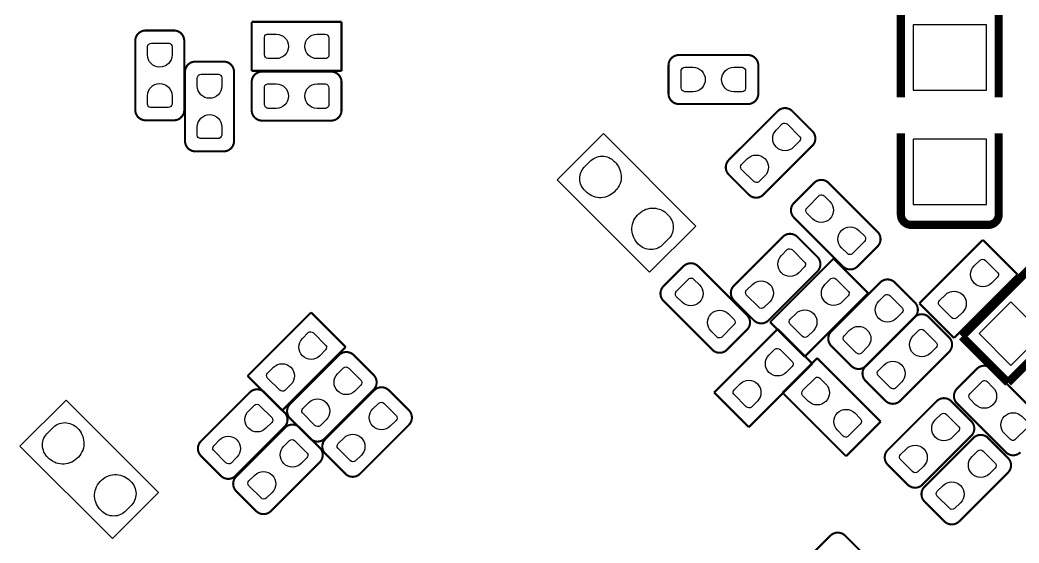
# Model space of a CAD drawing. Extents: x -10 to 106, y -8 to 52.
# Drawn here: x 41.42 to 53.65, y 34.71 to 41.12 of the extents above; entities that cross this region are included whole.
import ezdxf

# ---------------------------------------------------------------- set-up
doc = ezdxf.new("R2010")
doc.units = 0
doc.layers.add('PG_ASSEMBLY_BOTTOM', color=12, linetype='CONTINUOUS')
doc.layers.add('PIN_BOTTOM', color=240, linetype='CONTINUOUS')

msp = doc.modelspace()

# ---------------------------------------------------------------- linework, layer by layer
at = {"layer": 'PG_ASSEMBLY_BOTTOM'}
for points, const_width in [([(52.207211, 41.175889), (52.207211, 40.166493)], 0.1), ([(53.405989, 41.175889), (53.405989, 40.166493)], 0.1), ([(43.302301, 40.986862), (42.956099, 40.986862)], 0.0254), ([(45.35551, 41.092399), (44.25569, 41.092399)], 0.0254), ([(44.25569, 41.092399), (44.25569, 40.492401)], 0.0254), ([(45.35551, 40.492401), (45.35551, 41.092399)], 0.0254), ([(42.829099, 40.859862), (42.829099, 40.013763)], 0.0254), ([(43.429301, 40.013763), (43.429301, 40.859862)], 0.0254), ([(50.334062, 40.686101), (49.487963, 40.686101)], 0.0254), ([(43.911901, 40.605862), (43.565699, 40.605862)], 0.0254), ([(49.360963, 40.559101), (49.360963, 40.212899)], 0.0254), ([(50.461062, 40.212899), (50.461062, 40.559101)], 0.0254), ([(43.438699, 40.478862), (43.438699, 39.632763)], 0.0254), ([(44.038901, 39.632763), (44.038901, 40.478862)], 0.0254), ([(44.25569, 40.492401), (45.35551, 40.492401)], 0.0254), ([(45.228637, 40.482901), (44.382538, 40.482901)], 0.0254), ([(44.255538, 40.355901), (44.255538, 40.009699)], 0.0254), ([(45.355637, 40.009699), (45.355637, 40.355901)], 0.0254), ([(49.487963, 40.085899), (50.334062, 40.085899)], 0.0254), ([(42.956099, 39.886763), (43.302301, 39.886763)], 0.0254), ([(44.382538, 39.882699), (45.228637, 39.882699)], 0.0254), ([(50.69807, 39.998904), (50.099773, 39.400632)], 0.0254), ([(51.122478, 39.754124), (50.877673, 39.998904)], 0.0254), ([(52.207211, 38.732511), (52.207211, 39.725092)], 0.1), ([(53.405989, 38.732511), (53.405989, 39.725092)], 0.1), ([(50.524181, 38.976224), (51.122478, 39.574495)], 0.0254), ([(43.565699, 39.505763), (43.911901, 39.505763)], 0.0254), ([(50.099773, 39.221029), (50.344578, 38.976224)], 0.0254), ([(51.143052, 39.119353), (50.898247, 38.874548)], 0.0254), ([(51.920927, 38.521056), (51.322656, 39.119353)], 0.0254), ([(50.898247, 38.694944), (51.496519, 38.096647)], 0.0254), ([(52.334211, 38.605511), (53.278989, 38.605511)], 0.1), ([(54.226892, 38.511175), (52.954225, 37.238508)], 0.1), ([(50.759944, 38.458927), (50.161647, 37.860656)], 0.0254), ([(51.184353, 38.214148), (50.939548, 38.458927)], 0.0254), ([(53.211908, 38.421589), (52.434211, 37.643892)], 0.0254), ([(53.636189, 37.997308), (53.211908, 38.421589)], 0.0254), ([(51.676148, 38.096647), (51.920927, 38.341452)], 0.0254), ([(51.383108, 38.192989), (50.605411, 37.415292)], 0.0254), ([(51.807389, 37.768708), (51.383108, 38.192989)], 0.0254), ([(49.544376, 38.098781), (49.299597, 37.853976)], 0.0254), ([(50.322277, 37.500484), (49.724005, 38.098781)], 0.0254), ([(50.586056, 37.436247), (51.184353, 38.034519)], 0.0254), ([(52.858492, 37.219611), (53.636189, 37.997308)], 0.0254), ([(53.519908, 36.672825), (54.792575, 37.945492)], 0.1), ([(51.953744, 37.900127), (51.355447, 37.301856)], 0.0254), ([(52.378153, 37.655348), (52.133348, 37.900127)], 0.0254), ([(50.161647, 37.681052), (50.406452, 37.436247)], 0.0254), ([(51.029692, 36.991011), (51.807389, 37.768708)], 0.0254), ([(49.299597, 37.674372), (49.897868, 37.076075)], 0.0254), ([(52.434211, 37.643892), (52.858492, 37.219611)], 0.0254), ([(44.982308, 37.532589), (44.204611, 36.754892)], 0.0254), ([(45.406589, 37.108308), (44.982308, 37.532589)], 0.0254), ([(52.372666, 37.473509), (51.774369, 36.875237)], 0.0254), ([(51.779856, 36.877447), (52.378153, 37.475719)], 0.0254), ([(52.797075, 37.228729), (52.55227, 37.473509)], 0.0254), ([(50.697308, 37.329389), (49.919611, 36.551692)], 0.0254), ([(50.077472, 37.076075), (50.322277, 37.32088)], 0.0254), ([(50.605411, 37.415292), (51.029692, 36.991011)], 0.0254), ([(51.121589, 36.905108), (50.697308, 37.329389)], 0.0254), ([(53.519908, 36.672825), (52.954225, 37.238508)], 0.1), ([(44.628892, 36.330611), (45.406589, 37.108308)], 0.0254), ([(51.355447, 37.122252), (51.600252, 36.877447)], 0.0254), ([(45.324344, 37.011153), (44.726047, 36.412881)], 0.0254), ([(45.748753, 36.766348), (45.503948, 37.011153)], 0.0254), ([(51.182092, 36.973789), (50.757811, 36.549508)], 0.0254), ([(51.959789, 36.196092), (51.182092, 36.973789)], 0.0254), ([(52.198778, 36.450829), (52.797075, 37.0491)], 0.0254), ([(50.343892, 36.127411), (51.121589, 36.905108)], 0.0254), ([(53.139569, 36.843183), (52.894789, 36.598377)], 0.0254), ([(53.917469, 36.244886), (53.319197, 36.843183)], 0.0254), ([(44.204611, 36.754892), (44.628892, 36.330611)], 0.0254), ([(45.150456, 35.988473), (45.748753, 36.586744)], 0.0254), ([(45.756144, 36.579353), (45.157847, 35.981081)], 0.0254), ([(46.180553, 36.334548), (45.935748, 36.579353)], 0.0254), ([(51.774369, 36.695634), (52.019175, 36.450829)], 0.0254), ([(44.232144, 36.553953), (43.633847, 35.955681)], 0.0254), ([(44.656553, 36.309148), (44.411748, 36.553953)], 0.0254), ([(49.919611, 36.551692), (50.343892, 36.127411)], 0.0254), ([(50.757811, 36.549508), (51.535508, 35.771811)], 0.0254), ([(52.644878, 36.445698), (52.046581, 35.847426)], 0.0254), ([(53.069287, 36.200918), (52.824482, 36.445698)], 0.0254), ([(52.894789, 36.418774), (53.49306, 35.820477)], 0.0254), ([(44.726047, 36.233252), (44.970852, 35.988473)], 0.0254), ([(44.058256, 35.531273), (44.656553, 36.129544)], 0.0254), ([(44.663944, 36.122153), (44.065647, 35.523881)], 0.0254), ([(45.088353, 35.877348), (44.843548, 36.122153)], 0.0254), ([(45.582256, 35.556673), (46.180553, 36.154944)], 0.0254), ([(51.535508, 35.771811), (51.959789, 36.196092)], 0.0254), ([(52.47099, 35.423018), (53.069287, 36.021289)], 0.0254), ([(53.094865, 35.995712), (52.496568, 35.39744)], 0.0254), ([(53.519273, 35.750932), (53.274468, 35.995712)], 0.0254), ([(43.633847, 35.776052), (43.878652, 35.531273)], 0.0254), ([(45.157847, 35.801452), (45.402652, 35.556673)], 0.0254), ([(44.490056, 35.099473), (45.088353, 35.697744)], 0.0254), ([(52.046581, 35.667823), (52.291386, 35.423018)], 0.0254), ([(52.920976, 34.973031), (53.519273, 35.571303)], 0.0254), ([(44.065647, 35.344252), (44.310452, 35.099473)], 0.0254), ([(52.496568, 35.217837), (52.741373, 34.973031)], 0.0254), ([(51.344728, 34.798737), (51.099923, 34.553931)], 0.0254), ([(52.122603, 34.20044), (51.524332, 34.798737)], 0.0254)]:
    msp.add_lwpolyline(points, dxfattribs=dict(at, const_width=const_width))
for points, const_width in [([(42.956099, 40.986862, 0.414175), (42.829099, 40.859862)], 0.0254), ([(43.429301, 40.859862, 0.414253), (43.302301, 40.986862)], 0.0254), ([(49.487963, 40.686101, 0.414135), (49.360963, 40.559101)], 0.0254), ([(50.461062, 40.559101, 0.414175), (50.334062, 40.686101)], 0.0254), ([(43.565699, 40.605862, 0.414175), (43.438699, 40.478862)], 0.0254), ([(44.038901, 40.478862, 0.414253), (43.911901, 40.605862)], 0.0254), ([(44.382538, 40.482901, 0.414135), (44.255538, 40.355901)], 0.0254), ([(45.355637, 40.355901, 0.414175), (45.228637, 40.482901)], 0.0254), ([(49.360963, 40.212899, 0.414214), (49.487963, 40.085899)], 0.0254), ([(50.334062, 40.085899, 0.414253), (50.461062, 40.212899)], 0.0254), ([(42.829099, 40.013763, 0.414135), (42.956099, 39.886763)], 0.0254), ([(43.302301, 39.886763, 0.414214), (43.429301, 40.013763)], 0.0254), ([(44.255538, 40.009699, 0.414214), (44.382538, 39.882699)], 0.0254), ([(45.228637, 39.882699, 0.414253), (45.355637, 40.009699)], 0.0254), ([(50.877673, 39.998904, 0.414232), (50.69807, 39.998904)], 0.0254), ([(51.122478, 39.574495, 0.414173), (51.122478, 39.754124)], 0.0254), ([(43.438699, 39.632763, 0.414135), (43.565699, 39.505763)], 0.0254), ([(43.911901, 39.505763, 0.414214), (44.038901, 39.632763)], 0.0254), ([(50.099773, 39.400632, 0.414228), (50.099773, 39.221029)], 0.0254), ([(51.322656, 39.119353, 0.414228), (51.143052, 39.119353)], 0.0254), ([(50.344578, 38.976224, 0.414169), (50.524181, 38.976224)], 0.0254), ([(50.898247, 38.874548, 0.414169), (50.898247, 38.694944)], 0.0254), ([(52.207211, 38.732511, 0.414448), (52.334211, 38.605511)], 0.1), ([(53.278989, 38.605511, 0.414448), (53.405989, 38.732511)], 0.1), ([(50.939548, 38.458927, 0.414232), (50.759944, 38.458927)], 0.0254), ([(51.920927, 38.341452, 0.414232), (51.920927, 38.521056)], 0.0254), ([(51.184353, 38.034519, 0.414173), (51.184353, 38.214148)], 0.0254), ([(49.724005, 38.098781, 0.414173), (49.544376, 38.098781)], 0.0254), ([(51.496519, 38.096647, 0.414173), (51.676148, 38.096647)], 0.0254), ([(52.133348, 37.900127, 0.414232), (51.953744, 37.900127)], 0.0254), ([(49.299597, 37.853976, 0.414232), (49.299597, 37.674372)], 0.0254), ([(50.161647, 37.860656, 0.414228), (50.161647, 37.681052)], 0.0254), ([(52.378153, 37.475719, 0.414173), (52.378153, 37.655348)], 0.0254), ([(50.322277, 37.32088, 0.414169), (50.322277, 37.500484)], 0.0254), ([(50.406452, 37.436247, 0.414169), (50.586056, 37.436247)], 0.0254), ([(52.55227, 37.473509, 0.414232), (52.372666, 37.473509)], 0.0254), ([(51.355447, 37.301856, 0.414228), (51.355447, 37.122252)], 0.0254), ([(52.797075, 37.0491, 0.414173), (52.797075, 37.228729)], 0.0254), ([(49.897868, 37.076075, 0.414228), (50.077472, 37.076075)], 0.0254), ([(45.503948, 37.011153, 0.414169), (45.324344, 37.011153)], 0.0254), ([(51.600252, 36.877447, 0.414169), (51.779856, 36.877447)], 0.0254), ([(51.774369, 36.875237, 0.414228), (51.774369, 36.695634)], 0.0254), ([(53.319197, 36.843183, 0.414173), (53.139569, 36.843183)], 0.0254), ([(45.748753, 36.586744, 0.414228), (45.748753, 36.766348)], 0.0254), ([(44.411748, 36.553953, 0.414169), (44.232144, 36.553953)], 0.0254), ([(45.935748, 36.579353, 0.414169), (45.756144, 36.579353)], 0.0254), ([(52.894789, 36.598377, 0.414232), (52.894789, 36.418774)], 0.0254), ([(52.824482, 36.445698, 0.414232), (52.644878, 36.445698)], 0.0254), ([(44.726047, 36.412881, 0.414173), (44.726047, 36.233252)], 0.0254), ([(46.180553, 36.154944, 0.414228), (46.180553, 36.334548)], 0.0254), ([(52.019175, 36.450829, 0.414169), (52.198778, 36.450829)], 0.0254), ([(44.656553, 36.129544, 0.414228), (44.656553, 36.309148)], 0.0254), ([(44.843548, 36.122153, 0.414169), (44.663944, 36.122153)], 0.0254), ([(53.069287, 36.021289, 0.414173), (53.069287, 36.200918)], 0.0254), ([(44.970852, 35.988473, 0.414232), (45.150456, 35.988473)], 0.0254), ([(45.157847, 35.981081, 0.414173), (45.157847, 35.801452)], 0.0254), ([(53.274468, 35.995712, 0.414232), (53.094865, 35.995712)], 0.0254), ([(43.633847, 35.955681, 0.414173), (43.633847, 35.776052)], 0.0254), ([(45.088353, 35.697744, 0.414228), (45.088353, 35.877348)], 0.0254), ([(52.046581, 35.847426, 0.414228), (52.046581, 35.667823)], 0.0254), ([(53.49306, 35.820477, 0.414228), (53.672664, 35.820477)], 0.0254), ([(53.519273, 35.571303, 0.414173), (53.519273, 35.750932)], 0.0254), ([(43.878652, 35.531273, 0.414232), (44.058256, 35.531273)], 0.0254), ([(44.065647, 35.523881, 0.414173), (44.065647, 35.344252)], 0.0254), ([(45.402652, 35.556673, 0.414232), (45.582256, 35.556673)], 0.0254), ([(52.291386, 35.423018, 0.414169), (52.47099, 35.423018)], 0.0254), ([(52.496568, 35.39744, 0.414228), (52.496568, 35.217837)], 0.0254), ([(44.310452, 35.099473, 0.414232), (44.490056, 35.099473)], 0.0254), ([(52.741373, 34.973031, 0.414169), (52.920976, 34.973031)], 0.0254), ([(51.524332, 34.798737, 0.414228), (51.344728, 34.798737)], 0.0254)]:
    msp.add_lwpolyline(points, format="xyb", dxfattribs=dict(at, const_width=const_width))
for points in [[(48.563835, 39.723289), (47.998151, 39.157605)], [(49.695329, 38.591795), (48.563835, 39.723289)], [(47.998151, 39.157605), (49.129645, 38.026111)], [(49.129645, 38.026111), (49.695329, 38.591795)], [(41.982695, 36.459389), (41.417011, 35.893705)], [(43.114189, 35.327895), (41.982695, 36.459389)], [(41.417011, 35.893705), (42.548505, 34.762211)], [(42.548505, 34.762211), (43.114189, 35.327895)]]:
    msp.add_lwpolyline(points, dxfattribs=at)
at = {"layer": 'PIN_BOTTOM'}
for points in [[(53.256599, 41.054198), (52.356601, 41.054198), (52.356601, 40.254199), (53.256599, 40.254199)], [(53.256599, 39.654201), (52.356601, 39.654201), (52.356601, 38.854202), (53.256599, 38.854202)], [(48.684942, 39.395298), (48.7029, 39.379169), (48.718876, 39.361339), (48.733583, 39.34239), (48.746588, 39.321892), (48.757256, 39.300328), (48.766247, 39.278052), (48.773105, 39.255065), (48.778008, 39.231519), (48.780522, 39.207465), (48.781259, 39.183437), (48.779405, 39.159383), (48.775442, 39.13566), (48.76739, 39.111453), (48.756976, 39.08806), (48.744353, 39.065784), (48.730052, 39.04455), (48.713644, 39.025043), (48.695661, 39.007085), (48.676154, 38.990676), (48.654894, 38.976325), (48.632694, 38.963752), (48.609275, 38.953364), (48.585095, 38.945287), (48.561549, 38.940842), (48.537647, 38.938429), (48.513594, 38.938429), (48.489565, 38.940969), (48.466019, 38.945439), (48.442829, 38.9525), (48.420553, 38.961466), (48.399421, 38.972592), (48.379253, 38.9858), (48.360584, 39.000938), (48.343337, 39.017778), (48.327716, 39.03312), (48.314051, 39.050011), (48.302037, 39.068096), (48.292131, 39.087349), (48.284206, 39.107872), (48.278491, 39.128725), (48.275088, 39.150061), (48.273818, 39.171728), (48.274884, 39.193699), (48.278288, 39.21506), (48.283876, 39.23604), (48.291572, 39.256335), (48.301478, 39.275842), (48.313492, 39.294105), (48.327208, 39.31092), (48.409657, 39.393393), (48.426116, 39.407033), (48.444302, 39.418692), (48.463454, 39.428522), (48.483418, 39.436319), (48.504272, 39.442034), (48.525405, 39.445641), (48.546766, 39.446911), (48.568331, 39.44587), (48.589565, 39.442593), (48.610418, 39.437158), (48.630713, 39.429868), (48.649865, 39.420317), (48.668026, 39.408659)], [(49.008538, 38.354102), (48.99058, 38.370231), (48.974604, 38.388061), (48.959897, 38.40701), (48.946892, 38.427508), (48.936224, 38.449072), (48.927233, 38.471348), (48.920375, 38.494335), (48.915472, 38.517881), (48.912958, 38.541935), (48.912221, 38.565963), (48.914075, 38.590017), (48.918038, 38.61374), (48.92609, 38.637947), (48.936504, 38.66134), (48.949127, 38.683616), (48.963428, 38.70485), (48.979836, 38.724357), (48.997819, 38.742315), (49.017326, 38.758724), (49.038586, 38.773075), (49.060786, 38.785648), (49.084205, 38.796036), (49.108385, 38.804113), (49.131931, 38.808558), (49.155833, 38.810971), (49.179886, 38.810971), (49.203915, 38.808431), (49.227461, 38.803961), (49.250651, 38.7969), (49.272927, 38.787934), (49.294059, 38.776808), (49.314227, 38.7636), (49.332896, 38.748462), (49.350143, 38.731622), (49.365764, 38.71628), (49.379429, 38.699389), (49.391443, 38.681304), (49.401349, 38.662051), (49.409274, 38.641528), (49.414989, 38.620675), (49.418392, 38.599339), (49.419662, 38.577672), (49.418596, 38.555701), (49.415192, 38.53434), (49.409604, 38.51336), (49.401908, 38.493065), (49.392002, 38.473558), (49.379988, 38.455295), (49.366272, 38.43848), (49.283823, 38.356007), (49.267364, 38.342367), (49.249178, 38.330708), (49.230026, 38.320878), (49.210062, 38.313081), (49.189208, 38.307366), (49.168075, 38.303759), (49.146714, 38.302489), (49.125149, 38.30353), (49.103915, 38.306807), (49.083062, 38.312242), (49.062767, 38.319532), (49.043615, 38.329083), (49.025454, 38.340741)], [(53.166293, 37.273738), (53.555138, 36.884893), (53.943983, 37.273738), (53.555138, 37.662583)], [(42.103802, 36.131398), (42.12176, 36.115269), (42.137736, 36.097439), (42.152443, 36.07849), (42.165448, 36.057992), (42.176116, 36.036428), (42.185107, 36.014152), (42.191965, 35.991165), (42.196868, 35.967619), (42.199382, 35.943565), (42.200119, 35.919537), (42.198265, 35.895483), (42.194302, 35.87176), (42.18625, 35.847553), (42.175836, 35.82416), (42.163213, 35.801884), (42.148912, 35.78065), (42.132504, 35.761143), (42.114521, 35.743185), (42.095014, 35.726776), (42.073754, 35.712425), (42.051554, 35.699852), (42.028135, 35.689464), (42.003955, 35.681387), (41.980409, 35.676942), (41.956507, 35.674529), (41.932454, 35.674529), (41.908425, 35.677069), (41.884879, 35.681539), (41.861689, 35.6886), (41.839413, 35.697566), (41.818281, 35.708692), (41.798113, 35.7219), (41.779444, 35.737038), (41.762197, 35.753878), (41.746576, 35.76922), (41.732911, 35.786111), (41.720897, 35.804196), (41.710991, 35.823449), (41.703066, 35.843972), (41.697351, 35.864825), (41.693948, 35.886161), (41.692678, 35.907828), (41.693744, 35.929799), (41.697148, 35.95116), (41.702736, 35.97214), (41.710432, 35.992435), (41.720338, 36.011942), (41.732352, 36.030205), (41.746068, 36.04702), (41.828517, 36.129493), (41.844976, 36.143133), (41.863162, 36.154792), (41.882314, 36.164622), (41.902278, 36.172419), (41.923132, 36.178134), (41.944265, 36.181741), (41.965626, 36.183011), (41.987191, 36.18197), (42.008425, 36.178693), (42.029278, 36.173258), (42.049573, 36.165968), (42.068725, 36.156417), (42.086886, 36.144759)], [(42.427398, 35.090202), (42.40944, 35.106331), (42.393464, 35.124161), (42.378757, 35.14311), (42.365752, 35.163608), (42.355084, 35.185172), (42.346093, 35.207448), (42.339235, 35.230435), (42.334332, 35.253981), (42.331818, 35.278035), (42.331081, 35.302063), (42.332935, 35.326117), (42.336898, 35.34984), (42.34495, 35.374047), (42.355364, 35.39744), (42.367987, 35.419716), (42.382288, 35.44095), (42.398696, 35.460457), (42.416679, 35.478415), (42.436186, 35.494824), (42.457446, 35.509175), (42.479646, 35.521748), (42.503065, 35.532136), (42.527245, 35.540213), (42.550791, 35.544658), (42.574693, 35.547071), (42.598746, 35.547071), (42.622775, 35.544531), (42.646321, 35.540061), (42.669511, 35.533), (42.691787, 35.524034), (42.712919, 35.512908), (42.733087, 35.4997), (42.751756, 35.484562), (42.769003, 35.467722), (42.784624, 35.45238), (42.798289, 35.435489), (42.810303, 35.417404), (42.820209, 35.398151), (42.828134, 35.377628), (42.833849, 35.356775), (42.837252, 35.335439), (42.838522, 35.313772), (42.837456, 35.291801), (42.834052, 35.27044), (42.828464, 35.24946), (42.820768, 35.229165), (42.810862, 35.209658), (42.798848, 35.191395), (42.785132, 35.17458), (42.702683, 35.092107), (42.686224, 35.078467), (42.668038, 35.066808), (42.648886, 35.056978), (42.628922, 35.049181), (42.608068, 35.043466), (42.586935, 35.039859), (42.565574, 35.038589), (42.544009, 35.03963), (42.522775, 35.042907), (42.501922, 35.048342), (42.481627, 35.055632), (42.462475, 35.065183), (42.444314, 35.076841)]]:
    msp.add_lwpolyline(points, close=True, dxfattribs=at)
for points in [[(44.555588, 40.642311), (44.453988, 40.642311, -0.376179), (44.411494, 40.6908), (44.411494, 40.9067, -0.366154), (44.453988, 40.942489), (44.555588, 40.942489, -0.999013)], [(45.055612, 40.942489), (45.157212, 40.942489, -0.376179), (45.199706, 40.894), (45.199706, 40.6781, -0.366154), (45.157212, 40.642311), (45.055612, 40.642311, -0.999013)], [(42.97901, 40.686965), (42.97901, 40.788565, -0.376179), (43.027498, 40.831059), (43.243398, 40.831059, -0.366154), (43.279187, 40.788565), (43.279187, 40.686965, -0.999013)], [(49.66114, 40.236013), (49.55954, 40.236013, -0.376179), (49.517046, 40.284502), (49.517046, 40.500402, -0.366154), (49.55954, 40.53619), (49.66114, 40.53619, -0.999013)], [(50.161165, 40.53619), (50.262765, 40.53619, -0.376179), (50.305259, 40.487702), (50.305259, 40.271802, -0.366154), (50.262765, 40.236013), (50.161165, 40.236013, -0.999013)], [(43.58861, 40.305965), (43.58861, 40.407565, -0.376179), (43.637098, 40.450059), (43.852998, 40.450059, -0.366154), (43.888787, 40.407565), (43.888787, 40.305965, -0.999013)], [(43.279187, 40.18694), (43.279187, 40.08534, -0.376179), (43.230698, 40.042846), (43.014798, 40.042846, -0.366154), (42.97901, 40.08534), (42.97901, 40.18694, -0.999013)], [(44.555715, 40.032813), (44.454115, 40.032813, -0.376179), (44.411621, 40.081302), (44.411621, 40.297202, -0.366154), (44.454115, 40.33299), (44.555715, 40.33299, -0.999013)], [(45.055739, 40.33299), (45.157339, 40.33299, -0.376179), (45.199833, 40.284502), (45.199833, 40.068602, -0.366154), (45.157339, 40.032813), (45.055739, 40.032813, -0.999013)], [(43.888787, 39.80594), (43.888787, 39.70434, -0.376179), (43.840298, 39.661846), (43.624398, 39.661846, -0.366154), (43.58861, 39.70434), (43.58861, 39.80594, -0.999013)], [(50.681738, 39.770304), (50.753594, 39.842135, -0.376249), (50.817932, 39.837893), (50.970586, 39.685239, -0.366136), (50.965837, 39.629893), (50.894005, 39.558036, -0.998987)], [(50.540463, 39.204494), (50.468606, 39.132662, -0.376249), (50.404268, 39.136904), (50.251614, 39.289558, -0.366136), (50.256364, 39.344905), (50.328195, 39.416761, -0.998987)], [(51.126517, 38.678663), (51.054686, 38.750519, -0.376249), (51.058928, 38.814858), (51.211582, 38.967512, -0.366136), (51.266928, 38.962762), (51.338785, 38.890931, -0.998987)], [(51.692327, 38.537388), (51.764159, 38.465531, -0.376249), (51.759917, 38.401193), (51.607263, 38.248539, -0.366136), (51.551916, 38.253289), (51.48006, 38.32512, -0.998987)], [(50.743612, 38.230327), (50.815469, 38.302159, -0.376249), (50.879807, 38.297917), (51.032461, 38.145263, -0.366136), (51.027711, 38.089916), (50.95588, 38.01806, -0.998987)], [(53.105837, 38.103505), (53.177694, 38.175336, -0.376249), (53.242032, 38.171095), (53.394686, 38.018441, -0.366136), (53.389936, 37.963094), (53.318105, 37.891237, -0.998987)], [(49.528197, 37.65804), (49.456365, 37.729897, -0.376249), (49.460607, 37.794235), (49.613261, 37.946889, -0.366136), (49.668608, 37.942139), (49.740464, 37.870308, -0.998987)], [(51.277037, 37.874905), (51.348894, 37.946736, -0.376249), (51.413232, 37.942495), (51.565886, 37.789841, -0.366136), (51.561136, 37.734494), (51.489305, 37.662637, -0.998987)], [(50.602337, 37.664517), (50.530481, 37.592686, -0.376249), (50.466142, 37.596928), (50.313488, 37.749582, -0.366136), (50.318238, 37.804928), (50.390069, 37.876785, -0.998987)], [(51.937412, 37.671527), (52.009269, 37.743359, -0.376249), (52.073607, 37.739117), (52.226261, 37.586463, -0.366136), (52.221511, 37.531116), (52.14968, 37.45926, -0.998987)], [(52.964563, 37.537695), (52.892706, 37.465864, -0.376249), (52.828368, 37.470105), (52.675714, 37.622759, -0.366136), (52.680464, 37.678106), (52.752295, 37.749963, -0.998987)], [(50.094007, 37.516765), (50.165838, 37.444909, -0.376249), (50.161596, 37.38057), (50.008942, 37.227916, -0.366136), (49.953596, 37.232666), (49.881739, 37.304497, -0.998987)], [(51.135763, 37.309095), (51.063906, 37.237264, -0.376249), (50.999568, 37.241505), (50.846914, 37.394159, -0.366136), (50.851664, 37.449506), (50.923495, 37.521363, -0.998987)], [(51.796137, 37.105717), (51.724281, 37.033886, -0.376249), (51.659942, 37.038128), (51.507288, 37.190782, -0.366136), (51.512038, 37.246128), (51.583869, 37.317985, -0.998987)], [(52.356334, 37.244909), (52.428191, 37.31674, -0.376249), (52.492529, 37.312498), (52.645183, 37.159844, -0.366136), (52.640433, 37.104498), (52.568602, 37.032641, -0.998987)], [(44.876237, 37.214505), (44.948094, 37.286336, -0.376249), (45.012432, 37.282095), (45.165086, 37.129441, -0.366136), (45.160336, 37.074094), (45.088505, 37.002237, -0.998987)], [(50.591237, 37.011305), (50.663094, 37.083136, -0.376249), (50.727432, 37.078895), (50.880086, 36.926241, -0.366136), (50.875336, 36.870894), (50.803505, 36.799037, -0.998987)], [(44.734963, 36.648695), (44.663106, 36.576864, -0.376249), (44.598768, 36.581105), (44.446114, 36.733759, -0.366136), (44.450864, 36.789106), (44.522695, 36.860963, -0.998987)], [(45.308063, 36.782883), (45.379919, 36.854714, -0.376249), (45.444258, 36.850472), (45.596912, 36.697818, -0.366136), (45.592162, 36.642472), (45.520331, 36.570615, -0.998987)], [(52.215059, 36.679099), (52.143203, 36.607267, -0.376249), (52.078865, 36.611509), (51.926211, 36.764163, -0.366136), (51.93096, 36.81951), (52.002792, 36.891366, -0.998987)], [(51.075895, 36.443437), (51.004064, 36.515294, -0.376249), (51.008305, 36.579632), (51.160959, 36.732286, -0.366136), (51.216306, 36.727536), (51.288163, 36.655705, -0.998987)], [(50.449963, 36.445495), (50.378106, 36.373664, -0.376249), (50.313768, 36.377905), (50.161114, 36.530559, -0.366136), (50.165864, 36.585906), (50.237695, 36.657763, -0.998987)], [(53.123389, 36.402442), (53.051558, 36.474298, -0.376249), (53.055799, 36.538637), (53.208453, 36.691291, -0.366136), (53.2638, 36.686541), (53.335657, 36.61471, -0.998987)], [(45.166788, 36.217073), (45.094931, 36.145241, -0.376249), (45.030593, 36.149483), (44.877939, 36.302137, -0.366136), (44.882689, 36.357484), (44.95452, 36.42934, -0.998987)], [(44.215863, 36.325683), (44.287719, 36.397514, -0.376249), (44.352058, 36.393272), (44.504712, 36.240618, -0.366136), (44.499962, 36.185272), (44.428131, 36.113415, -0.998987)], [(45.739863, 36.351083), (45.811719, 36.422914, -0.376249), (45.876058, 36.418672), (46.028712, 36.266018, -0.366136), (46.023962, 36.210672), (45.952131, 36.138815, -0.998987)], [(51.641705, 36.302163), (51.713536, 36.230306, -0.376249), (51.709295, 36.165968), (51.556641, 36.013314, -0.366136), (51.501294, 36.018064), (51.429437, 36.089895, -0.998987)], [(52.628546, 36.217098), (52.700403, 36.288929, -0.376249), (52.764741, 36.284687), (52.917395, 36.132033, -0.366136), (52.912645, 36.076687), (52.840814, 36.00483, -0.998987)], [(53.689199, 36.261167), (53.76103, 36.18931, -0.376249), (53.756789, 36.124972), (53.604135, 35.972318, -0.366136), (53.548788, 35.977068), (53.476931, 36.048899, -0.998987)], [(44.074588, 35.759873), (44.002731, 35.688041, -0.376249), (43.938393, 35.692283), (43.785739, 35.844937, -0.366136), (43.790489, 35.900284), (43.86232, 35.97214, -0.998987)], [(45.598588, 35.785273), (45.526731, 35.713441, -0.376249), (45.462393, 35.717683), (45.309739, 35.870337, -0.366136), (45.314489, 35.925684), (45.38632, 35.99754, -0.998987)], [(44.647663, 35.893883), (44.719519, 35.965714, -0.376249), (44.783858, 35.961472), (44.936512, 35.808818, -0.366136), (44.931762, 35.753472), (44.859931, 35.681615, -0.998987)], [(52.487271, 35.651288), (52.415415, 35.579456, -0.376249), (52.351076, 35.583698), (52.198422, 35.736352, -0.366136), (52.203172, 35.791699), (52.275003, 35.863555, -0.998987)], [(53.078532, 35.767112), (53.150389, 35.838943, -0.376249), (53.214727, 35.834701), (53.367381, 35.682047, -0.366136), (53.362631, 35.6267), (53.2908, 35.554844, -0.998987)], [(44.506388, 35.328073), (44.434531, 35.256241, -0.376249), (44.370193, 35.260483), (44.217539, 35.413137, -0.366136), (44.222289, 35.468484), (44.29412, 35.54034, -0.998987)], [(52.937258, 35.201301), (52.865401, 35.12947, -0.376249), (52.801063, 35.133712), (52.648409, 35.286366, -0.366136), (52.653159, 35.341712), (52.72499, 35.413569, -0.998987)]]:
    msp.add_lwpolyline(points, format="xyb", close=True, dxfattribs=at)

doc.saveas('drawing.dxf')
